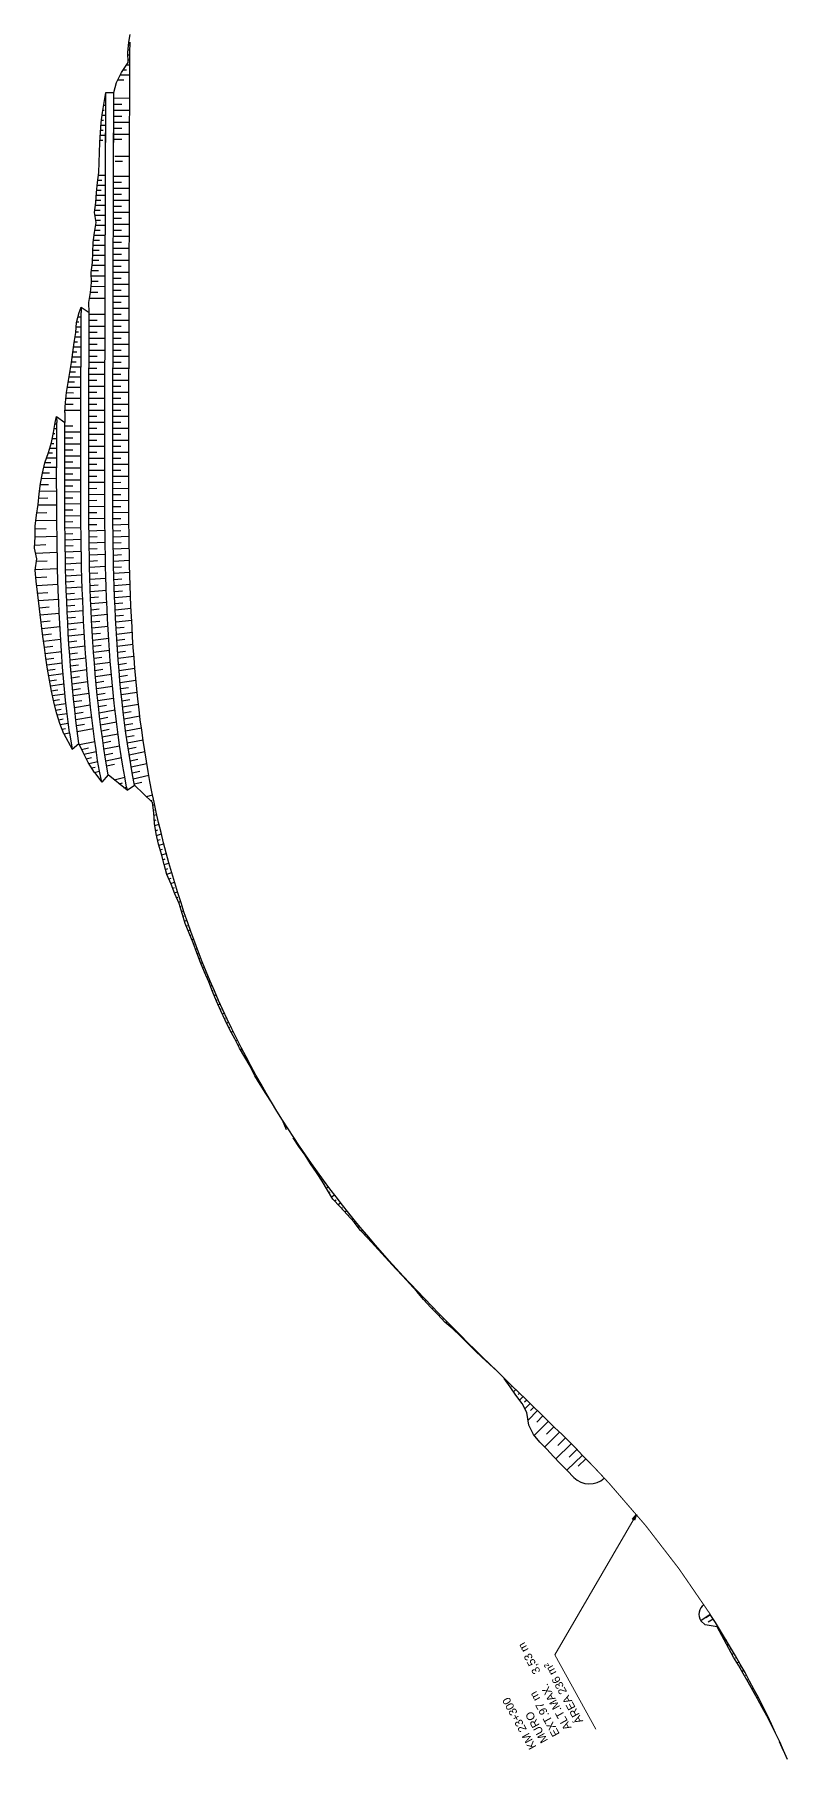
# Model space of a CAD drawing. Header units: metres. Extents: x 288738 to 324331, y 7399322 to 7465117.
# Drawn here: x 319892 to 320268, y 7410648 to 7411510 of the extents above; entities that cross this region are included whole.
import ezdxf

# ---------------------------------------------------------------- set-up
doc = ezdxf.new("R2010")
doc.units = ezdxf.units.M
doc.header["$LTSCALE"] = 10
for name, color, linetype in [('F-HZ-ATERRO-TALUDE', 110, 'Continuous'), ('F-HZ-CORTE-TALUDE', 10, 'Continuous'), ('F-HZ-MUROS', 210, 'Continuous'), ('F-HZ-PIANO-CORTE', 10, 'Continuous'), ('F-HZ-TALUDE', 2, 'Continuous')]:
    doc.layers.add(name, color=color, linetype=linetype)
doc.layers.add('U-HZ-TEXTO-MUROS', color=2, linetype='Continuous', lineweight=0)
doc.styles.add('ARIAL', font='arial.ttf')
doc.styles.add('DIM', font='arial.ttf', dxfattribs={"width": 0.8})
doc.dimstyles.new('U-1_2000', dxfattribs={"dimscale": 2, "dimtxt": 1.5, "dimasz": 0.75, "dimexe": 0.75, "dimexo": 0.75, "dimgap": 0.25, "dimtad": 1, "dimzin": 4, "dimtxsty": 'DIM', "dimblk": 'ARCHTICK', "dimcen": 0.7, "dimdle": 0.75, "dimclrd": 256, "dimclre": 256, "dimclrt": 256, "dimaunit": 1, "dimadec": 3, "dimazin": 2, "dimtfac": 1, "dimtofl": 0, "dimtmove": 0, "dimatfit": 3, "dimldrblk": 'CLOSEDBLANK', "dimfxl": 0, "dimtolj": 1, "dimtzin": 0, "dimlwd": -1, "dimlwe": -1, "dimarcsym": 0})

# ---------------------------------------------------------------- blocks, each defined once
blk = doc.blocks.new('_ArchTick')
at = {"color": 0, "linetype": 'ByBlock', "const_width": 0.15}
blk.add_lwpolyline([(-0.5, -0.5), (0.5, 0.5)], dxfattribs=at)

msp = doc.modelspace()

# ---------------------------------------------------------------- linework, layer by layer
at = {"layer": 'F-HZ-ATERRO-TALUDE', "linetype": 'Continuous', "lineweight": -3}
for p, q in [((320015.563, 7410967.379), (320015.483, 7410967.332)), ((320016.902, 7410965.267), (320016.697, 7410965.147)), ((320126.685, 7410838.054), (320126.584, 7410837.955)), ((320128.476, 7410836.31), (320127.993, 7410835.831)), ((320130.267, 7410834.566), (320129.876, 7410834.177)), ((320132.058, 7410832.822), (320130.916, 7410831.684)), ((320133.85, 7410831.078), (320133.108, 7410830.338)), ((320135.641, 7410829.335), (320133.885, 7410827.579)), ((320137.433, 7410827.591), (320136.389, 7410826.547)), ((320139.224, 7410825.847), (320136.567, 7410823.186)), ((320142.842, 7410822.324), (320138.087, 7410817.557)), ((320141.033, 7410824.086), (320139.338, 7410822.387)), ((320145.538, 7410819.691), (320142.406, 7410816.553)), ((320148.232, 7410817.056), (320141.129, 7410809.947)), ((320153.876, 7410811.494), (320146.389, 7410804.04)), ((320151.058, 7410814.279), (320147.343, 7410810.569)), ((320159.602, 7410805.784), (320151.924, 7410798.213)), ((320156.744, 7410808.644), (320152.96, 7410804.893)), ((320162.452, 7410802.908), (320158.571, 7410799.106)), ((320165.288, 7410800.02), (320157.549, 7410792.494)), ((320167.029, 7410798.225), (320163.16, 7410794.482)), ((320229.106, 7410720.491), (320224.358, 7410717.305)), ((320229.237, 7410720.286), (320226.963, 7410718.762)), ((320230.581, 7410718.178), (320228.113, 7410716.54)), ((320237.163, 7410707.552), (320236.938, 7410707.41)), ((320238.444, 7410705.405), (320237.683, 7410704.93)), ((320239.718, 7410703.254), (320239.228, 7410702.951)), ((320240.978, 7410701.095), (320239.954, 7410700.469)), ((320242.229, 7410698.93), (320241.714, 7410698.619)), ((320243.468, 7410696.759), (320242.486, 7410696.172)), ((320244.697, 7410694.581), (320244.23, 7410694.305)), ((320245.914, 7410692.398), (320245.028, 7410691.88)), ((320247.119, 7410690.208), (320246.694, 7410689.962)), ((320248.315, 7410688.012), (320247.49, 7410687.54)), ((320249.498, 7410685.809), (320249.107, 7410685.589)), ((320250.671, 7410683.602), (320249.949, 7410683.198)), ((320251.831, 7410681.387), (320251.494, 7410681.201)), ((320252.983, 7410679.169), (320252.355, 7410678.825)), ((320254.119, 7410676.942), (320253.84, 7410676.791)), ((320255.249, 7410674.712), (320254.773, 7410674.457)), ((320256.362, 7410672.473), (320256.158, 7410672.365)), ((320257.47, 7410670.232), (320257.13, 7410670.054)), ((320258.559, 7410667.982), (320258.416, 7410667.908)), ((320259.645, 7410665.73), (320259.412, 7410665.611)), ((320260.71, 7410663.468), (320260.636, 7410663.431))]:
    msp.add_line(p, q, dxfattribs=at)
at = {"layer": 'F-HZ-CORTE-TALUDE', "linetype": 'Continuous', "lineweight": -3}
for p, q in [((320265.675, 7410652.365), (320263.728, 7410656.786)), ((320264.189, 7410655.74), (320264.252, 7410655.771)), ((320265.196, 7410653.452), (320265.234, 7410653.47))]:
    msp.add_line(p, q, dxfattribs=at)
at = {"layer": 'F-HZ-MUROS', "const_width": 0.5, "flags": 128}
msp.add_lwpolyline([(320229.128, 7410720.506, 0.0417544), (320178.821, 7410785.728, 0.0023003), (320175.511, 7410789.315, 0.0024835), (320171.212, 7410793.878, 0.0016995), (320168.77, 7410796.43)], format="xyb", dxfattribs=at)
at = {"layer": 'F-HZ-PIANO-CORTE'}
for p, q in [((319938.284, 7411499.79), (319939.278, 7411499.787)), ((319938.385, 7411502.29), (319938.835, 7411502.288)), ((319938.643, 7411504.79), (319939.293, 7411504.786)), ((319935.82, 7411492.297), (319937.537, 7411492.292)), ((319937.481, 7411494.792), (319939.263, 7411494.787)), ((319938.326, 7411497.29), (319938.798, 7411497.288)), ((319933.196, 7411487.305), (319936.218, 7411487.296)), ((319934.397, 7411489.802), (319939.247, 7411489.787)), ((319926.173, 7411474.755), (319927.201, 7411474.752)), ((319931.203, 7411475.293), (319935.203, 7411475.281)), ((319931.212, 7411478.293), (319939.212, 7411478.269)), ((319924.796, 7411464.759), (319927.17, 7411464.752)), ((319925.007, 7411467.258), (319926.092, 7411467.255)), ((319925.332, 7411469.757), (319927.185, 7411469.752)), ((319925.717, 7411472.256), (319926.455, 7411472.254)), ((319931.175, 7411466.293), (319939.175, 7411466.269)), ((319931.184, 7411469.293), (319935.184, 7411469.281)), ((319931.193, 7411472.293), (319939.193, 7411472.269)), ((319924.3, 7411457.26), (319925.724, 7411457.256)), ((319924.512, 7411459.76), (319927.155, 7411459.752)), ((319924.68, 7411462.259), (319925.921, 7411462.256)), ((319931.149, 7411457.793), (319935.149, 7411457.781)), ((319931.156, 7411460.293), (319939.156, 7411460.269)), ((319931.166, 7411463.293), (319935.166, 7411463.281)), ((319931.766, 7411449.292), (319939.123, 7411449.27)), ((319923.502, 7411439.763), (319927.093, 7411439.752)), ((319931.092, 7411439.293), (319939.092, 7411439.269)), ((319931.805, 7411446.792), (319935.46, 7411446.781)), ((319922.603, 7411432.266), (319924.837, 7411432.259)), ((319922.9, 7411434.765), (319927.078, 7411434.752)), ((319923.2, 7411437.264), (319925.143, 7411437.258)), ((319931.064, 7411430.293), (319935.064, 7411430.281)), ((319931.073, 7411433.293), (319939.073, 7411433.269)), ((319931.083, 7411436.293), (319935.083, 7411436.281)), ((319921.736, 7411422.268), (319924.388, 7411422.26)), ((319922.07, 7411424.767), (319927.047, 7411424.752)), ((319922.301, 7411427.267), (319924.678, 7411427.259)), ((319922.41, 7411429.766), (319927.062, 7411429.752)), ((319931.046, 7411424.294), (319935.046, 7411424.281)), ((319931.055, 7411427.294), (319939.055, 7411427.269)), ((319921.813, 7411419.768), (319927.032, 7411419.752)), ((319922.181, 7411414.767), (319927.016, 7411414.752)), ((319922.231, 7411417.267), (319924.628, 7411417.259)), ((319931.018, 7411415.294), (319939.018, 7411415.269)), ((319931.027, 7411418.294), (319935.027, 7411418.281)), ((319931.036, 7411421.294), (319939.036, 7411421.269)), ((319920.837, 7411404.771), (319926.986, 7411404.752)), ((319921.052, 7411407.27), (319924.023, 7411407.261)), ((319921.371, 7411409.769), (319927.001, 7411409.752)), ((319921.743, 7411412.268), (319924.376, 7411412.26)), ((319930.99, 7411406.294), (319934.99, 7411406.281)), ((319931, 7411409.294), (319939, 7411409.269)), ((319931.009, 7411412.294), (319935.009, 7411412.281)), ((319920.627, 7411397.272), (319923.795, 7411397.262)), ((319920.641, 7411399.771), (319926.97, 7411399.752)), ((319920.708, 7411402.271), (319923.843, 7411402.262)), ((319930.963, 7411397.294), (319938.963, 7411397.269)), ((319930.972, 7411400.294), (319934.972, 7411400.281)), ((319930.981, 7411403.294), (319938.981, 7411403.269)), ((319919.904, 7411389.497), (319926.939, 7411389.476)), ((319920.004, 7411392.135), (319923.475, 7411392.125)), ((319920.41, 7411394.772), (319926.955, 7411394.752)), ((319930.935, 7411388.294), (319934.935, 7411388.281)), ((319930.944, 7411391.294), (319938.944, 7411391.269)), ((319930.953, 7411394.294), (319934.953, 7411394.281)), ((319919.571, 7411381.246), (319923.242, 7411381.235)), ((319919.835, 7411384.182), (319926.922, 7411384.16)), ((319919.989, 7411386.839), (319923.459, 7411386.829)), ((319930.907, 7411379.294), (319938.907, 7411379.269)), ((319930.917, 7411382.294), (319934.917, 7411382.281)), ((319930.926, 7411385.294), (319938.926, 7411385.269)), ((319918.88, 7411370.31), (319926.88, 7411370.286)), ((319919.072, 7411378.31), (319926.904, 7411378.286)), ((319930.88, 7411370.294), (319934.88, 7411370.281)), ((319930.889, 7411373.294), (319938.889, 7411373.269)), ((319930.898, 7411376.294), (319934.898, 7411376.281)), ((319912.172, 7411361.417), (319913.512, 7411361.413)), ((319912.36, 7411363.917), (319914.86, 7411363.909)), ((319912.6, 7411366.416), (319913.734, 7411366.412)), ((319913.311, 7411368.914), (319914.875, 7411368.909)), ((319918.852, 7411361.31), (319922.852, 7411361.298)), ((319918.861, 7411364.31), (319926.861, 7411364.286)), ((319918.87, 7411367.31), (319922.87, 7411367.298)), ((319930.852, 7411361.294), (319938.852, 7411361.269)), ((319930.861, 7411364.294), (319934.861, 7411364.282)), ((319930.87, 7411367.294), (319938.87, 7411367.269)), ((319911.057, 7411353.92), (319914.829, 7411353.909)), ((319911.399, 7411356.419), (319913.118, 7411356.414)), ((319911.796, 7411358.918), (319914.845, 7411358.909)), ((319918.833, 7411355.31), (319922.833, 7411355.298)), ((319918.843, 7411358.31), (319926.843, 7411358.286)), ((319930.834, 7411355.294), (319938.833, 7411355.269)), ((319930.843, 7411358.294), (319934.843, 7411358.282)), ((319910.086, 7411346.423), (319912.446, 7411346.416)), ((319910.402, 7411348.922), (319914.814, 7411348.909)), ((319910.72, 7411351.422), (319912.771, 7411351.415)), ((319918.806, 7411346.31), (319926.806, 7411346.286)), ((319918.815, 7411349.31), (319922.815, 7411349.298)), ((319918.824, 7411352.31), (319926.824, 7411352.286)), ((319930.806, 7411346.294), (319934.806, 7411346.282)), ((319930.815, 7411349.294), (319938.815, 7411349.269)), ((319930.824, 7411352.294), (319934.824, 7411352.282)), ((319908.434, 7411336.386), (319911.605, 7411336.376)), ((319908.873, 7411338.927), (319914.783, 7411338.909)), ((319909.302, 7411341.426), (319912.046, 7411341.417)), ((319909.698, 7411343.925), (319914.798, 7411343.909)), ((319918.778, 7411337.31), (319922.778, 7411337.298)), ((319918.787, 7411340.31), (319926.787, 7411340.286)), ((319918.797, 7411343.31), (319922.797, 7411343.298)), ((319930.778, 7411337.294), (319938.778, 7411337.269)), ((319930.787, 7411340.294), (319934.787, 7411340.282)), ((319930.797, 7411343.294), (319938.797, 7411343.269)), ((319907.257, 7411328.228), (319914.75, 7411328.205)), ((319907.507, 7411331.037), (319911.133, 7411331.026)), ((319907.988, 7411333.845), (319914.767, 7411333.824)), ((319918.75, 7411328.31), (319926.75, 7411328.286)), ((319918.76, 7411331.31), (319922.76, 7411331.298)), ((319918.769, 7411334.31), (319926.769, 7411334.286)), ((319930.75, 7411328.294), (319934.75, 7411328.282)), ((319930.76, 7411331.294), (319938.76, 7411331.269)), ((319930.769, 7411334.294), (319934.769, 7411334.282)), ((319906.778, 7411322.264), (319914.732, 7411322.239)), ((319907.005, 7411325.246), (319910.873, 7411325.234)), ((319918.723, 7411319.31), (319922.723, 7411319.298)), ((319918.732, 7411322.31), (319926.732, 7411322.286)), ((319918.741, 7411325.31), (319922.741, 7411325.298)), ((319930.723, 7411319.294), (319938.723, 7411319.269)), ((319930.732, 7411322.294), (319934.732, 7411322.282)), ((319930.741, 7411325.294), (319938.741, 7411325.269)), ((319900.906, 7411310.597), (319901.801, 7411310.594)), ((319901.369, 7411313.053), (319902.703, 7411313.049)), ((319901.825, 7411315.511), (319902.268, 7411315.51)), ((319906.699, 7411311.489), (319914.699, 7411311.465)), ((319906.708, 7411314.489), (319910.708, 7411314.477)), ((319918.695, 7411310.31), (319926.695, 7411310.286)), ((319918.704, 7411313.31), (319922.704, 7411313.298)), ((319918.714, 7411316.31), (319926.714, 7411316.286)), ((319930.695, 7411310.294), (319934.695, 7411310.282)), ((319930.704, 7411313.294), (319938.704, 7411313.269)), ((319930.714, 7411316.294), (319934.714, 7411316.282)), ((319898.532, 7411300.893), (319900.601, 7411300.89)), ((319899.228, 7411303.293), (319902.676, 7411303.286)), ((319899.906, 7411305.699), (319901.294, 7411305.696)), ((319900.426, 7411308.143), (319902.689, 7411308.137)), ((319906.674, 7411302.49), (319910.674, 7411302.482)), ((319906.681, 7411305.49), (319914.681, 7411305.469)), ((319906.69, 7411308.49), (319910.69, 7411308.478)), ((319918.671, 7411301.299), (319922.671, 7411301.292)), ((319918.679, 7411304.304), (319926.679, 7411304.286)), ((319918.686, 7411307.308), (319922.686, 7411307.297)), ((319930.671, 7411301.282), (319938.671, 7411301.269)), ((319930.679, 7411304.288), (319934.679, 7411304.279)), ((319930.686, 7411307.292), (319938.686, 7411307.269)), ((319896.223, 7411293.775), (319902.658, 7411293.783)), ((319896.776, 7411296.211), (319899.719, 7411296.211)), ((319897.654, 7411298.552), (319902.666, 7411298.548)), ((319906.658, 7411293.49), (319914.658, 7411293.501)), ((319906.662, 7411296.49), (319910.662, 7411296.49)), ((319906.668, 7411299.49), (319914.668, 7411299.481)), ((319918.656, 7411292.27), (319926.656, 7411292.286)), ((319918.66, 7411295.281), (319922.66, 7411295.284)), ((319918.666, 7411298.291), (319926.666, 7411298.286)), ((319930.66, 7411295.265), (319938.66, 7411295.27)), ((319930.666, 7411298.275), (319934.666, 7411298.272)), ((319894.53, 7411285.062), (319898.591, 7411285.088)), ((319895.098, 7411288.222), (319902.653, 7411288.254)), ((319895.629, 7411291.005), (319899.142, 7411291.014)), ((319906.653, 7411287.49), (319914.653, 7411287.528)), ((319906.654, 7411290.49), (319910.654, 7411290.502)), ((319906.654, 7411284.49), (319910.653, 7411284.517)), ((319918.652, 7411286.241), (319926.652, 7411286.286)), ((319918.654, 7411289.256), (319922.653, 7411289.271)), ((319930.652, 7411286.224), (319934.651, 7411286.247)), ((319930.653, 7411289.239), (319938.653, 7411289.27)), ((319930.656, 7411292.253), (319934.656, 7411292.261)), ((319893.313, 7411274.899), (319902.68, 7411275.037)), ((319893.686, 7411278.392), (319898.176, 7411278.444)), ((319894.096, 7411281.881), (319902.657, 7411281.956)), ((319906.658, 7411281.49), (319914.658, 7411281.562)), ((319906.667, 7411278.49), (319910.667, 7411278.536)), ((319906.678, 7411275.49), (319914.677, 7411275.604)), ((319918.655, 7411283.223), (319922.655, 7411283.255)), ((319918.66, 7411280.204), (319926.66, 7411280.286)), ((319918.671, 7411277.183), (319922.671, 7411277.234)), ((319930.655, 7411283.206), (319938.655, 7411283.27)), ((319930.66, 7411280.187), (319934.66, 7411280.228)), ((319930.671, 7411277.165), (319938.67, 7411277.27)), ((319892.251, 7411267.108), (319902.736, 7411267.345)), ((319892.711, 7411271.013), (319897.708, 7411271.105)), ((319906.696, 7411272.49), (319910.695, 7411272.558)), ((319906.716, 7411269.49), (319914.715, 7411269.652)), ((319906.743, 7411266.49), (319910.742, 7411266.585)), ((319918.685, 7411274.16), (319926.684, 7411274.286)), ((319918.704, 7411271.135), (319922.703, 7411271.211)), ((319918.728, 7411268.109), (319926.726, 7411268.286)), ((319930.685, 7411274.142), (319934.684, 7411274.206)), ((319930.703, 7411271.117), (319938.702, 7411271.27)), ((319930.727, 7411268.09), (319934.726, 7411268.18)), ((319891.9, 7411258.926), (319902.823, 7411259.28)), ((319891.957, 7411263.024), (319897.366, 7411263.172)), ((319906.773, 7411263.49), (319914.77, 7411263.708)), ((319906.809, 7411260.49), (319910.807, 7411260.614)), ((319918.755, 7411265.081), (319922.753, 7411265.184)), ((319918.789, 7411262.051), (319926.786, 7411262.286)), ((319918.826, 7411259.019), (319922.824, 7411259.153)), ((319930.754, 7411265.061), (319938.751, 7411265.27)), ((319930.788, 7411262.031), (319934.786, 7411262.15)), ((319930.826, 7411258.998), (319938.821, 7411259.27)), ((319891.675, 7411254.88), (319897.279, 7411255.091)), ((319892.157, 7411250.891), (319902.954, 7411251.36)), ((319906.85, 7411257.491), (319914.845, 7411257.77)), ((319906.895, 7411254.491), (319910.892, 7411254.647)), ((319906.951, 7411251.492), (319914.944, 7411251.839)), ((319918.871, 7411255.986), (319926.865, 7411256.287)), ((319918.922, 7411252.951), (319922.919, 7411253.119)), ((319918.979, 7411249.915), (319926.971, 7411250.288)), ((319930.869, 7411255.964), (319934.866, 7411256.117)), ((319930.921, 7411252.928), (319938.914, 7411253.271)), ((319930.977, 7411249.891), (319934.973, 7411250.081)), ((319891.922, 7411242.617), (319903.135, 7411243.243)), ((319892.623, 7411246.77), (319897.831, 7411247.028)), ((319907.01, 7411248.492), (319911.005, 7411248.684)), ((319907.081, 7411245.493), (319915.069, 7411245.914)), ((319907.154, 7411242.494), (319911.148, 7411242.723)), ((319919.046, 7411246.878), (319923.041, 7411247.083)), ((319919.117, 7411243.84), (319927.104, 7411244.29)), ((319919.2, 7411240.804), (319923.193, 7411241.047)), ((319931.045, 7411246.853), (319939.034, 7411247.272)), ((319931.116, 7411243.815), (319935.11, 7411244.044)), ((319931.198, 7411240.778), (319939.183, 7411241.274)), ((319892.249, 7411238.629), (319897.747, 7411238.968)), ((319892.693, 7411234.641), (319903.367, 7411235.366)), ((319907.239, 7411239.495), (319915.224, 7411239.989)), ((319907.33, 7411236.497), (319911.321, 7411236.762)), ((319907.429, 7411233.498), (319915.408, 7411234.066)), ((319919.288, 7411237.767), (319927.27, 7411238.292)), ((319919.386, 7411234.73), (319923.376, 7411235.012)), ((319919.491, 7411231.694), (319927.469, 7411232.295)), ((319931.288, 7411237.74), (319935.279, 7411238.008)), ((319931.384, 7411234.703), (319939.363, 7411235.277)), ((319931.491, 7411231.666), (319935.479, 7411231.973)), ((319893.139, 7411230.872), (319898.316, 7411231.253)), ((319893.546, 7411227.098), (319903.636, 7411227.899)), ((319893.96, 7411223.529), (319898.871, 7411223.945)), ((319907.537, 7411230.5), (319911.525, 7411230.802)), ((319907.65, 7411227.502), (319915.624, 7411228.143)), ((319907.776, 7411224.505), (319911.762, 7411224.844)), ((319919.604, 7411228.659), (319923.591, 7411228.978)), ((319919.729, 7411225.623), (319927.7, 7411226.3)), ((319931.603, 7411228.63), (319939.576, 7411229.281)), ((319931.729, 7411225.594), (319935.714, 7411225.938)), ((319894.394, 7411219.962), (319903.938, 7411220.822)), ((319894.816, 7411216.588), (319899.46, 7411217.031)), ((319907.906, 7411221.508), (319915.874, 7411222.222)), ((319908.053, 7411218.511), (319912.035, 7411218.887)), ((319908.204, 7411215.515), (319916.165, 7411216.303)), ((319919.857, 7411222.588), (319923.841, 7411222.945)), ((319920.004, 7411219.554), (319927.969, 7411220.306)), ((319920.155, 7411216.52), (319924.136, 7411216.915)), ((319931.861, 7411222.558), (319939.828, 7411223.286)), ((319932.006, 7411219.523), (319935.988, 7411219.906)), ((319932.162, 7411216.488), (319940.121, 7411217.293)), ((319895.258, 7411213.217), (319904.279, 7411214.123)), ((319895.699, 7411210.026), (319900.077, 7411210.488)), ((319896.112, 7411206.832), (319904.649, 7411207.773)), ((319908.37, 7411212.52), (319912.349, 7411212.932)), ((319908.544, 7411209.525), (319916.497, 7411210.386)), ((319908.729, 7411206.531), (319912.704, 7411206.979)), ((319920.321, 7411213.486), (319928.278, 7411214.314)), ((319920.496, 7411210.453), (319924.472, 7411210.886)), ((319920.681, 7411207.421), (319928.63, 7411208.324)), ((319932.325, 7411213.454), (319936.303, 7411213.876)), ((319932.505, 7411210.421), (319940.457, 7411211.303)), ((319932.691, 7411207.388), (319936.665, 7411207.848)), ((319896.496, 7411203.792), (319900.667, 7411204.271)), ((319896.931, 7411200.758), (319905.046, 7411201.729)), ((319897.348, 7411197.89), (319901.297, 7411198.38)), ((319908.926, 7411203.537), (319916.871, 7411204.471)), ((319909.131, 7411200.544), (319913.102, 7411201.029)), ((319909.352, 7411197.552), (319917.289, 7411198.559)), ((319920.881, 7411204.39), (319924.853, 7411204.86)), ((319921.086, 7411201.359), (319929.026, 7411202.337)), ((319921.311, 7411198.33), (319925.279, 7411198.838)), ((319932.894, 7411204.356), (319940.836, 7411205.315)), ((319933.106, 7411201.325), (319937.075, 7411201.824)), ((319933.329, 7411198.295), (319941.262, 7411199.33)), ((319897.796, 7411195.026), (319905.463, 7411196.011)), ((319898.224, 7411192.327), (319901.947, 7411192.821)), ((319898.675, 7411189.632), (319905.895, 7411190.62)), ((319909.578, 7411194.561), (319913.544, 7411195.083)), ((319909.824, 7411191.571), (319917.751, 7411192.651)), ((319910.074, 7411188.582), (319914.035, 7411189.139)), ((319921.542, 7411195.301), (319929.472, 7411196.354)), ((319921.789, 7411192.273), (319925.752, 7411192.818)), ((319922.047, 7411189.246), (319929.967, 7411190.375)), ((319933.567, 7411195.266), (319937.531, 7411195.802)), ((319933.812, 7411192.237), (319941.734, 7411193.349)), ((319934.08, 7411189.21), (319938.039, 7411189.785)), ((319899.102, 7411187.093), (319902.605, 7411187.586)), ((319899.543, 7411184.556), (319906.339, 7411185.539)), ((319899.972, 7411182.093), (319903.268, 7411182.583)), ((319900.498, 7411179.649), (319906.806, 7411180.61)), ((319910.345, 7411185.594), (319918.261, 7411186.746)), ((319910.623, 7411182.607), (319914.578, 7411183.201)), ((319910.918, 7411179.621), (319918.824, 7411180.846)), ((319922.319, 7411186.221), (319926.276, 7411186.804)), ((319922.606, 7411183.197), (319930.515, 7411184.4)), ((319922.903, 7411180.173), (319926.854, 7411180.794)), ((319934.355, 7411186.184), (319942.266, 7411187.372)), ((319934.648, 7411183.16), (319938.601, 7411183.773)), ((319934.954, 7411180.137), (319942.854, 7411181.401)), ((319901.034, 7411177.207), (319904.042, 7411177.677)), ((319901.648, 7411174.784), (319907.309, 7411175.691)), ((319902.298, 7411172.37), (319904.936, 7411172.803)), ((319911.225, 7411176.637), (319915.175, 7411177.268)), ((319911.545, 7411173.654), (319919.439, 7411174.951)), ((319923.221, 7411177.152), (319931.118, 7411178.43)), ((319923.545, 7411174.132), (319927.491, 7411174.79)), ((319923.892, 7411171.114), (319931.777, 7411172.467)), ((319935.272, 7411177.115), (319939.219, 7411177.766)), ((319935.611, 7411174.096), (319943.498, 7411175.436)), ((319935.957, 7411171.077), (319939.897, 7411171.766)), ((319902.985, 7411169.967), (319907.847, 7411170.783)), ((319903.714, 7411167.576), (319905.923, 7411167.955)), ((319904.474, 7411165.195), (319908.421, 7411165.887)), ((319905.331, 7411162.846), (319907.028, 7411163.15)), ((319911.881, 7411170.673), (319915.825, 7411171.34)), ((319912.227, 7411167.693), (319920.109, 7411169.062)), ((319912.594, 7411164.716), (319916.532, 7411165.418)), ((319912.965, 7411161.739), (319920.834, 7411163.18)), ((319924.249, 7411168.098), (319928.189, 7411168.792)), ((319924.623, 7411165.083), (319932.494, 7411166.51)), ((319936.327, 7411168.061), (319944.201, 7411169.478)), ((319936.706, 7411165.047), (319940.64, 7411165.774)), ((319937.103, 7411162.034), (319944.963, 7411163.526)), ((319906.188, 7411160.497), (319909.031, 7411161.018)), ((319913.982, 7411155.133), (319921.718, 7411156.631)), ((319925.012, 7411162.07), (319928.944, 7411162.802)), ((319925.412, 7411159.059), (319933.27, 7411160.56)), ((319925.836, 7411156.051), (319929.761, 7411156.82)), ((319926.267, 7411153.044), (319934.111, 7411154.619)), ((319937.518, 7411159.024), (319941.444, 7411159.789)), ((319937.944, 7411156.016), (319945.789, 7411157.583)), ((319915.075, 7411152.773), (319918.573, 7411153.465)), ((319916.202, 7411150.426), (319922.433, 7411151.683)), ((319917.407, 7411148.099), (319920.109, 7411148.655)), ((319918.648, 7411145.787), (319923.194, 7411146.741)), ((319926.726, 7411150.041), (319930.644, 7411150.847)), ((319927.193, 7411147.04), (319935.022, 7411148.689)), ((319938.396, 7411153.012), (319942.314, 7411153.814)), ((319938.856, 7411150.008), (319946.685, 7411151.651)), ((319939.341, 7411147.009), (319943.252, 7411147.849)), ((319939.84, 7411144.012), (319947.653, 7411145.729)), ((319920.093, 7411143.524), (319921.845, 7411143.899)), ((319921.533, 7411141.269), (319923.999, 7411141.806)), ((319927.6, 7411144.542), (319931.511, 7411145.381)), ((319931.352, 7411137.617), (319936.684, 7411138.828)), ((319940.357, 7411141.018), (319944.259, 7411141.895)), ((319940.895, 7411138.027), (319948.691, 7411139.82)), ((319933.821, 7411135.603), (319935.479, 7411135.986)), ((319936.274, 7411133.601), (319937.589, 7411133.911)), ((319941.352, 7411135.537), (319945.247, 7411136.449)), ((319947.677, 7411129.284), (319950.579, 7411130)), ((319949.653, 7411127.193), (319950.367, 7411127.372)), ((319950.699, 7411124.876), (319951.599, 7411125.105)), ((319950.98, 7411122.364), (319951.554, 7411122.513)), ((319951.224, 7411119.84), (319952.667, 7411120.221)), ((319951.424, 7411117.301), (319952.323, 7411117.542)), ((319951.705, 7411114.781), (319953.786, 7411115.348)), ((319952.118, 7411112.294), (319953.243, 7411112.605)), ((319952.566, 7411109.815), (319954.955, 7411110.486)), ((319953.098, 7411107.358), (319954.329, 7411107.709)), ((319953.659, 7411104.909), (319956.173, 7411105.637)), ((319954.339, 7411102.493), (319955.572, 7411102.856)), ((319955.015, 7411100.077), (319957.44, 7411100.8)), ((319955.67, 7411097.653), (319956.884, 7411098.021)), ((319956.325, 7411095.23), (319958.756, 7411095.977)), ((319957.007, 7411092.814), (319958.224, 7411093.193)), ((319957.689, 7411090.398), (319960.124, 7411091.167)), ((319958.715, 7411088.092), (319959.773, 7411088.431)), ((319959.761, 7411085.794), (319961.541, 7411086.372)), ((319960.667, 7411083.453), (319961.469, 7411083.717)), ((319961.549, 7411081.106), (319963.006, 7411081.592)), ((319962.494, 7411078.78), (319963.127, 7411078.994)), ((319963.457, 7411076.462), (319964.521, 7411076.827)), ((319964.26, 7411074.091), (319964.779, 7411074.271)), ((319964.989, 7411071.693), (319966.084, 7411072.077)), ((319965.743, 7411069.303), (319966.314, 7411069.506)), ((319966.514, 7411066.919), (319967.695, 7411067.344)), ((319967.366, 7411064.563), (319967.942, 7411064.773)), ((319968.296, 7411062.237), (319969.355, 7411062.628)), ((319969.248, 7411059.919), (319969.725, 7411060.097)), ((319970.23, 7411057.613), (319971.062, 7411057.928)), ((319971.168, 7411055.292), (319971.55, 7411055.438)), ((319972.019, 7411052.937), (319972.818, 7411053.247)), ((319972.878, 7411050.585), (319973.294, 7411050.748)), ((319973.76, 7411048.242), (319974.621, 7411048.583)), ((319974.652, 7411045.902), (319975.094, 7411046.079)), ((319975.601, 7411043.585), (319976.471, 7411043.938)), ((319976.555, 7411041.27), (319976.982, 7411041.445)), ((319977.592, 7411038.99), (319978.369, 7411039.313)), ((319978.629, 7411036.71), (319978.979, 7411036.857)), ((319979.533, 7411034.375), (319980.314, 7411034.706)), ((319980.433, 7411032.037), (319980.866, 7411032.223)), ((319981.39, 7411029.723), (319982.306, 7411030.12)), ((319982.355, 7411027.412), (319982.835, 7411027.622)), ((319983.344, 7411025.111), (319984.344, 7411025.555)), ((319984.34, 7411022.813), (319984.859, 7411023.046)), ((319985.387, 7411020.538), (319986.429, 7411021.01)), ((319986.457, 7411018.273), (319986.972, 7411018.509)), ((319987.533, 7411016.012), (319988.56, 7411016.487)), ((319988.613, 7411013.752), (319989.128, 7411013.993)), ((319989.743, 7411011.516), (319990.737, 7411011.986)), ((319990.918, 7411009.302), (319991.381, 7411009.523)), ((319992.085, 7411007.085), (319992.96, 7411007.508)), ((319993.242, 7411004.864), (319993.666, 7411005.071)), ((319994.434, 7411002.66), (319995.229, 7411003.052)), ((319995.69, 7411000.49), (319996.036, 7411000.662)), ((319996.956, 7410998.325), (319997.543, 7410998.619)), ((319998.248, 7410996.175), (319998.484, 7410996.294)), ((319999.506, 7410994.008), (319999.902, 7410994.211)), ((320000.608, 7410991.763), (320000.855, 7410991.89)), ((320001.728, 7410989.525), (320002.305, 7410989.827)), ((320003.031, 7410987.384), (320003.28, 7410987.515)), ((320004.333, 7410985.243), (320004.754, 7410985.467)), ((320005.386, 7410983.64), (320005.707, 7410983.812)), ((320006.764, 7410981.542), (320006.859, 7410981.594)), ((320008.085, 7410979.415), (320008.217, 7410979.488)), ((320009.379, 7410977.275), (320009.433, 7410977.305)), ((320021.126, 7410958.083), (320021.424, 7410958.263)), ((320022.514, 7410956.002), (320022.661, 7410956.091)), ((320023.914, 7410953.929), (320024.194, 7410954.1)), ((320025.374, 7410951.893), (320025.487, 7410951.963)), ((320026.822, 7410949.851), (320027.007, 7410949.966)), ((320028.16, 7410947.741), (320028.297, 7410947.827)), ((320029.497, 7410945.63), (320029.862, 7410945.861)), ((320030.602, 7410944.003), (320030.802, 7410944.131)), ((320032.006, 7410941.935), (320032.451, 7410942.221)), ((320033.36, 7410939.834), (320033.638, 7410940.014)), ((320034.693, 7410937.719), (320035.386, 7410938.173)), ((320036.003, 7410935.589), (320036.436, 7410935.875)), ((320037.299, 7410933.447), (320038.362, 7410934.155)), ((320038.612, 7410931.315), (320039.239, 7410931.737)), ((320039.938, 7410929.191), (320041.379, 7410930.168)), ((320041.463, 7410927.202), (320042.182, 7410927.694)), ((320043.218, 7410925.372), (320044.436, 7410926.212)), ((320044.928, 7410923.514), (320045.453, 7410923.879)), ((320046.567, 7410921.609), (320047.534, 7410922.287)), ((320048.231, 7410919.723), (320048.663, 7410920.029)), ((320049.954, 7410917.882), (320050.67, 7410918.393)), ((320051.633, 7410916.012), (320051.942, 7410916.233)), ((320053.166, 7410914.037), (320053.845, 7410914.53)), ((320054.723, 7410912.08), (320055.082, 7410912.344)), ((320056.42, 7410910.228), (320057.055, 7410910.697)), ((320058.118, 7410908.378), (320058.394, 7410908.583)), ((320059.844, 7410906.551), (320060.299, 7410906.892)), ((320061.57, 7410904.725), (320061.75, 7410904.861)), ((320063.217, 7410902.842), (320063.576, 7410903.115)), ((320064.865, 7410900.959), (320065.043, 7410901.097)), ((320066.605, 7410899.15), (320066.882, 7410899.365)), ((320068.352, 7410897.347), (320068.448, 7410897.422)), ((320070.049, 7410895.507), (320070.218, 7410895.641)), ((320071.737, 7410893.66), (320071.816, 7410893.723)), ((320073.437, 7410891.825), (320073.582, 7410891.942)), ((320075.142, 7410889.994), (320075.207, 7410890.046)), ((320076.836, 7410888.155), (320076.971, 7410888.265)), ((320078.526, 7410886.313), (320078.6, 7410886.374)), ((320080.201, 7410884.459), (320080.383, 7410884.611)), ((320081.867, 7410882.598), (320081.983, 7410882.695)), ((320083.506, 7410880.715), (320083.818, 7410880.977)), ((320085.126, 7410878.813), (320085.335, 7410878.991)), ((320086.779, 7410876.939), (320087.275, 7410877.364)), ((320088.464, 7410875.093), (320088.737, 7410875.329)), ((320090.175, 7410873.269), (320090.75, 7410873.77)), ((320091.92, 7410871.474), (320092.207, 7410871.727)), ((320093.654, 7410869.671), (320094.242, 7410870.191)), ((320095.37, 7410867.851), (320095.683, 7410868.13)), ((320097.145, 7410866.084), (320097.75, 7410866.629)), ((320099.046, 7410864.432), (320099.278, 7410864.643)), ((320100.92, 7410862.757), (320101.273, 7410863.08)), ((320102.717, 7410861.015), (320102.879, 7410861.163)), ((320104.508, 7410859.266), (320104.809, 7410859.546)), ((320106.273, 7410857.494), (320106.428, 7410857.639)), ((320108.042, 7410855.726), (320108.357, 7410856.022)), ((320109.835, 7410853.98), (320109.985, 7410854.122)), ((320111.63, 7410852.237), (320111.913, 7410852.507)), ((320113.446, 7410850.515), (320113.57, 7410850.634)), ((320115.264, 7410848.795), (320115.478, 7410849.001)), ((320117.118, 7410847.111), (320117.191, 7410847.181)), ((320118.97, 7410845.425), (320119.05, 7410845.503)), ((320120.783, 7410843.702), (320120.811, 7410843.729))]:
    msp.add_line(p, q, dxfattribs=at)
at = {"layer": 'F-HZ-TALUDE', "linetype": 'Continuous', "lineweight": -3}
for p, q in [((319927.144, 7411456.118), (319927.22, 7411481.118)), ((319931.144, 7411456.106), (319931.22, 7411481.106)), ((320017.5, 7410962.721), (320015.398, 7410967.528))]:
    msp.add_line(p, q, dxfattribs=at)
at = {"layer": 'F-HZ-TALUDE'}
for p, q in [((319914.976, 7411373.816), (319918.882, 7411371.143)), ((319918.882, 7411371.143), (319918.697, 7411376.144)), ((319902.627, 7411319.181), (319906.713, 7411316.181)), ((319906.695, 7411321.181), (319906.713, 7411316.181)), ((319906.188, 7411160.497), (319910.361, 7411152.925)), ((319909.031, 7411161.018), (319910.361, 7411152.925)), ((319910.361, 7411152.925), (319913.719, 7411155.702)), ((319921.533, 7411141.269), (319925.16, 7411136.332)), ((319937.589, 7411133.911), (319937.844, 7411132.352)), ((319937.844, 7411132.352), (319941.483, 7411134.827))]:
    msp.add_line(p, q, dxfattribs=at)
for points in [[(319938.781, 7411506.119), (319939.312, 7411510.026)], [(319926.422, 7411476.121), (319927.22, 7411481.118), (319931.22, 7411481.106), (319932.617, 7411486.102)], [(319927.097, 7411441.118), (319927.22, 7411481.118)], [(319931.097, 7411441.106), (319931.22, 7411481.106)], [(319923.668, 7411441.129), (319924.204, 7411456.127)], [(319913.951, 7411371.159), (319914.976, 7411373.816), (319914.882, 7411371.156)], [(319901.952, 7411316.195), (319902.627, 7411319.181), (319902.713, 7411316.193)], [(319928.328, 7411140.072), (319925.16, 7411136.332), (319923.999, 7411141.806)]]:
    msp.add_lwpolyline(points, dxfattribs=at)
at = {"layer": 'F-HZ-TALUDE', "linetype": 'Continuous', "lineweight": -3}
for points in [[(319932.617, 7411486.102), (319935.02, 7411491.096), (319938.346, 7411496.091), (319938.262, 7411501.104), (319938.781, 7411506.119)], [(320004.754, 7410985.467), (320002.199, 7410990.017), (319999.692, 7410994.594), (319997.234, 7410999.198), (319994.825, 7411003.828), (319992.465, 7411008.485), (319990.155, 7411013.167), (319987.894, 7411017.874), (319985.684, 7411022.604), (319983.524, 7411027.359), (319981.416, 7411032.136), (319979.358, 7411036.936), (319977.351, 7411041.758), (319975.396, 7411046.6), (319973.493, 7411051.464), (319971.642, 7411056.347), (319969.844, 7411061.249), (319968.098, 7411066.17), (319966.404, 7411071.109), (319964.764, 7411076.065), (319963.177, 7411081.038), (319961.643, 7411086.027), (319960.162, 7411091.032), (319958.735, 7411096.051), (319957.362, 7411101.085), (319956.043, 7411106.132), (319954.778, 7411111.191), (319953.568, 7411116.263), (319952.411, 7411121.347), (319951.31, 7411126.441), (319950.262, 7411131.546), (319949.27, 7411136.66), (319948.332, 7411141.783), (319947.449, 7411146.914), (319946.62, 7411152.053), (319945.843, 7411157.198), (319945.117, 7411162.349), (319944.442, 7411167.504), (319943.812, 7411172.663), (319943.227, 7411177.825), (319942.688, 7411182.989), (319942.191, 7411188.156), (319941.736, 7411193.323), (319941.323, 7411198.492), (319940.946, 7411203.661), (319940.604, 7411208.829), (319940.296, 7411213.997), (319940.022, 7411219.164), (319939.779, 7411224.33), (319939.568, 7411229.495), (319939.382, 7411234.658), (319939.221, 7411239.819), (319939.085, 7411244.98), (319938.97, 7411250.138), (319938.877, 7411255.29), (319938.805, 7411260.428), (319938.748, 7411265.552), (319938.705, 7411270.663), (319938.675, 7411275.761), (319938.658, 7411280.845), (319938.651, 7411285.917), (319938.654, 7411290.975), (319938.661, 7411296.021), (319938.671, 7411301.054), (319938.683, 7411306.074), (319938.698, 7411311.082), (319939.282, 7411501.1), (319939.297, 7411506.116)], [(319924.204, 7411456.127), (319924.628, 7411461.126), (319924.859, 7411466.125), (319925.51, 7411471.123), (319926.422, 7411476.121)], [(319918.697, 7411376.144), (319919.562, 7411381.141), (319920.011, 7411386.14), (319919.851, 7411391.14), (319920.62, 7411396.138), (319920.649, 7411401.138), (319920.908, 7411406.137), (319921.545, 7411411.135), (319922.42, 7411416.133), (319921.585, 7411421.135), (319922.252, 7411426.133), (319922.469, 7411431.133), (319923.062, 7411436.131), (319923.668, 7411441.129)], [(319937.589, 7411133.911), (319936.629, 7411139.131), (319935.724, 7411144.36), (319934.874, 7411149.597), (319934.077, 7411154.84), (319933.332, 7411160.088), (319932.638, 7411165.342), (319931.991, 7411170.599), (319931.389, 7411175.86), (319930.834, 7411181.123), (319930.322, 7411186.388), (319929.853, 7411191.655), (319929.426, 7411196.923), (319929.036, 7411202.19), (319928.682, 7411207.458), (319928.364, 7411212.725), (319928.079, 7411217.992), (319927.827, 7411223.257), (319927.607, 7411228.522), (319927.414, 7411233.785), (319927.246, 7411239.046), (319927.103, 7411244.306), (319926.984, 7411249.565), (319926.887, 7411254.813), (319926.811, 7411260.039), (319926.752, 7411265.244), (319926.708, 7411270.426), (319926.676, 7411275.587), (319926.658, 7411280.727), (319926.651, 7411285.845), (319926.654, 7411290.942), (319926.661, 7411296.018), (319926.671, 7411301.073), (319926.683, 7411306.106), (319926.698, 7411311.119), (319926.713, 7411316.119), (319927.097, 7411441.118)], [(319941.483, 7411134.827), (319940.53, 7411140.015), (319939.632, 7411145.212), (319938.79, 7411150.415), (319937.999, 7411155.626), (319937.26, 7411160.842), (319936.573, 7411166.063), (319935.931, 7411171.287), (319935.335, 7411176.515), (319934.785, 7411181.745), (319934.278, 7411186.977), (319933.814, 7411192.211), (319933.392, 7411197.446), (319933.006, 7411202.681), (319932.656, 7411207.915), (319932.341, 7411213.149), (319932.06, 7411218.382), (319931.811, 7411223.615), (319931.594, 7411228.846), (319931.404, 7411234.076), (319931.238, 7411239.304), (319931.097, 7411244.531), (319930.98, 7411249.756), (319930.883, 7411254.972), (319930.809, 7411260.169), (319930.751, 7411265.347), (319930.707, 7411270.505), (319930.676, 7411275.645), (319930.658, 7411280.766), (319930.651, 7411285.869), (319930.654, 7411290.953), (319930.661, 7411296.019), (319930.671, 7411301.067), (319930.683, 7411306.096), (319930.698, 7411311.107), (319931.097, 7411441.106)], [(319906.695, 7411321.181), (319907.076, 7411326.179), (319907.519, 7411331.178), (319908.397, 7411336.175), (319909.262, 7411341.173), (319910.054, 7411346.17), (319910.686, 7411351.168), (319911.359, 7411356.166), (319912.153, 7411361.164), (319912.528, 7411366.163), (319913.951, 7411371.159)], [(319923.999, 7411141.806), (319923.128, 7411147.14), (319922.311, 7411152.481), (319921.547, 7411157.828), (319920.834, 7411163.18), (319920.169, 7411168.536), (319919.551, 7411173.895), (319918.98, 7411179.257), (319918.453, 7411184.621), (319917.969, 7411189.987), (319917.529, 7411195.353), (319917.126, 7411200.72), (319916.761, 7411206.087), (319916.431, 7411211.454), (319916.137, 7411216.82), (319915.875, 7411222.185), (319915.647, 7411227.549), (319915.446, 7411232.912), (319915.271, 7411238.273), (319915.122, 7411243.633), (319914.998, 7411248.991), (319914.896, 7411254.336), (319914.817, 7411259.651), (319914.756, 7411264.935), (319914.71, 7411270.189), (319914.678, 7411275.414), (319914.659, 7411280.608), (319914.652, 7411285.773), (319914.654, 7411290.909), (319914.661, 7411296.015), (319914.671, 7411301.091), (319914.683, 7411306.138), (319914.698, 7411311.156), (319914.713, 7411316.156), (319914.882, 7411371.156)], [(319937.844, 7411132.352), (319928.328, 7411140.072), (319927.044, 7411147.959), (319926.233, 7411153.267), (319925.475, 7411158.582), (319924.769, 7411163.901), (319924.11, 7411169.224), (319923.497, 7411174.55), (319922.931, 7411179.879), (319922.409, 7411185.21), (319921.931, 7411190.543), (319921.495, 7411195.876), (319921.096, 7411201.21), (319920.734, 7411206.544), (319920.409, 7411211.878), (319920.118, 7411217.211), (319919.859, 7411222.542), (319919.633, 7411227.873), (319919.435, 7411233.203), (319919.263, 7411238.531), (319919.116, 7411243.857), (319918.993, 7411249.182), (319918.893, 7411254.495), (319918.815, 7411259.78), (319918.755, 7411265.038), (319918.709, 7411270.268), (319918.677, 7411275.471), (319918.659, 7411280.648), (319918.652, 7411285.797), (319918.654, 7411290.92), (319918.661, 7411296.016), (319918.671, 7411301.085), (319918.683, 7411306.128), (319918.698, 7411311.144), (319918.713, 7411316.144), (319918.882, 7411371.143)], [(319906.188, 7411160.497), (319904.268, 7411165.76), (319902.643, 7411171.089), (319901.198, 7411176.458), (319900.01, 7411181.875), (319899.06, 7411187.332), (319898.145, 7411192.797), (319897.288, 7411198.272), (319896.5, 7411203.758), (319895.805, 7411209.256), (319895.046, 7411214.75), (319894.357, 7411220.254), (319893.69, 7411225.763), (319893.095, 7411231.281), (319892.435, 7411236.798), (319891.873, 7411242.326), (319892.819, 7411247.93), (319891.593, 7411253.409), (319891.9, 7411258.908), (319891.975, 7411264.348), (319892.516, 7411269.751), (319893.344, 7411275.105), (319893.895, 7411280.403), (319894.61, 7411285.654), (319895.598, 7411290.856), (319896.701, 7411296.01), (319898.616, 7411301.116), (319900.04, 7411306.177), (319901.024, 7411311.198), (319901.952, 7411316.195)], [(319909.031, 7411161.018), (319908.348, 7411166.472), (319907.713, 7411171.93), (319907.126, 7411177.391), (319906.584, 7411182.854), (319906.086, 7411188.318), (319905.632, 7411193.784), (319905.217, 7411199.25), (319904.839, 7411204.716), (319904.499, 7411210.183), (319904.194, 7411215.648), (319903.923, 7411221.113), (319903.686, 7411226.576), (319903.478, 7411232.039), (319903.296, 7411237.5), (319903.141, 7411242.959), (319903.012, 7411248.418), (319902.906, 7411253.859), (319902.823, 7411259.262), (319902.76, 7411264.626), (319902.712, 7411269.952), (319902.679, 7411275.24), (319902.659, 7411280.49), (319902.652, 7411285.702), (319902.655, 7411290.875), (319902.661, 7411296.011), (319902.671, 7411301.11), (319902.683, 7411306.17), (319902.698, 7411311.193), (319902.713, 7411316.193)], [(319913.719, 7411155.702), (319912.289, 7411167.16), (319911.659, 7411172.585), (319911.077, 7411178.013), (319910.54, 7411183.443), (319910.047, 7411188.874), (319909.598, 7411194.307), (319909.187, 7411199.74), (319908.813, 7411205.173), (319908.477, 7411210.606), (319908.175, 7411216.039), (319907.907, 7411221.47), (319907.673, 7411226.901), (319907.467, 7411232.33), (319907.288, 7411237.757), (319907.135, 7411243.184), (319907.007, 7411248.609), (319906.902, 7411254.018), (319906.821, 7411259.391), (319906.759, 7411264.729), (319906.711, 7411270.031), (319906.679, 7411275.298), (319906.659, 7411280.529), (319906.652, 7411285.725), (319906.654, 7411290.887), (319906.661, 7411296.013), (319906.671, 7411301.103), (319906.683, 7411306.159), (319906.698, 7411311.18), (319906.713, 7411316.181)], [(319921.533, 7411141.269), (319918.414, 7411146.154), (319915.812, 7411151.179), (319913.719, 7411155.702)], [(320009.909, 7410976.399), (320007.208, 7410980.865), (320004.333, 7410985.243), (320001.615, 7410989.712), (319999.314, 7410994.4), (319996.617, 7410998.889), (319993.994, 7411003.42), (319991.578, 7411008.059), (319989.124, 7411012.682), (319986.868, 7411017.402), (319984.635, 7411022.132), (319982.555, 7411026.932), (319980.54, 7411031.76), (319978.66, 7411036.643), (319976.493, 7411041.406), (319974.511, 7411046.246), (319972.669, 7411051.141), (319970.891, 7411056.06), (319968.841, 7411060.876), (319966.897, 7411065.735), (319965.286, 7411070.714), (319963.764, 7411075.722), (319961.753, 7411080.562), (319959.912, 7411085.464), (319957.727, 7411090.262), (319956.304, 7411095.305), (319954.938, 7411100.363), (319953.521, 7411105.403), (319952.412, 7411110.529), (319951.549, 7411115.717), (319951.132, 7411121.012), (319950.545, 7411126.248), (319941.483, 7411134.827)], [(320118.998, 7410845.553), (320115.365, 7410849.112), (320111.73, 7410852.687), (320108.095, 7410856.281), (320104.459, 7410859.893), (320100.826, 7410863.528), (320097.198, 7410867.186), (320093.583, 7410870.862), (320089.982, 7410874.558), (320086.398, 7410878.273), (320082.832, 7410882.011), (320079.288, 7410885.774), (320075.766, 7410889.562), (320072.267, 7410893.376), (320068.793, 7410897.217), (320065.349, 7410901.089), (320061.934, 7410904.991), (320058.552, 7410908.925), (320055.203, 7410912.89), (320051.891, 7410916.889), (320048.617, 7410920.923), (320045.384, 7410924.992), (320042.194, 7410929.097), (320039.045, 7410933.236), (320035.94, 7410937.411), (320032.879, 7410941.619), (320029.862, 7410945.861), (320026.889, 7410950.136), (320023.961, 7410954.444), (320021.078, 7410958.784), (320018.241, 7410963.156), (320015.45, 7410967.558), (320012.705, 7410971.991), (320010.007, 7410976.454), (320007.357, 7410980.946), (320004.754, 7410985.467)], [(320122.595, 7410841.978), (320118.917, 7410845.475), (320115.147, 7410848.902), (320111.443, 7410852.414), (320107.778, 7410855.983), (320104.16, 7410859.616), (320100.465, 7410863.199), (320096.548, 7410866.603), (320093.008, 7410870.355), (320089.407, 7410874.059), (320085.928, 7410877.872), (320082.581, 7410881.801), (320079.136, 7410885.649), (320075.639, 7410889.459), (320072.111, 7410893.251), (320068.614, 7410897.077), (320064.992, 7410900.814), (320061.575, 7410904.719), (320057.994, 7410908.509), (320054.471, 7410912.355), (320051.288, 7410916.456), (320047.708, 7410920.281), (320044.302, 7410924.242), (320040.652, 7410928.047), (320037.894, 7410932.466), (320035.196, 7410936.922), (320032.421, 7410941.324), (320029.497, 7410945.63), (320026.712, 7410950.026), (320023.671, 7410954.268), (320020.778, 7410958.605)], [(320118.998, 7410845.553), (320122.628, 7410842.01), (320126.251, 7410838.477), (320129.867, 7410834.954), (320133.477, 7410831.442), (320137.078, 7410827.937), (320140.67, 7410824.44), (320144.253, 7410820.949), (320147.821, 7410817.46), (320151.371, 7410813.971), (320154.902, 7410810.48), (320158.41, 7410806.983), (320161.893, 7410803.478), (320165.346, 7410799.961), (320168.769, 7410796.431)], [(320161.029, 7410788.983), (320157.608, 7410792.436), (320154.126, 7410795.858), (320150.778, 7410799.44), (320147.405, 7410803.027), (320143.905, 7410806.516), (320140.766, 7410810.396), (320138.433, 7410815.115), (320137.553, 7410821.316), (320135.104, 7410825.962), (320132.049, 7410830.017), (320129.166, 7410834.257), (320126.119, 7410838.346)], [(320232.582, 7410714.28), (320226.635, 7410715.227), (320224.358, 7410717.305)], [(320267.68, 7410647.975), (320265.755, 7410652.403), (320263.787, 7410656.814), (320261.774, 7410661.206), (320259.718, 7410665.579), (320257.618, 7410669.932), (320255.475, 7410674.266), (320253.289, 7410678.579), (320251.06, 7410682.871), (320248.789, 7410687.142), (320246.475, 7410691.392), (320244.118, 7410695.619), (320241.72, 7410699.823), (320239.28, 7410704.005), (320236.798, 7410708.163), (320234.275, 7410712.297), (320231.711, 7410716.406), (320229.106, 7410720.491)], [(320261.712, 7410661.175), (320259.489, 7410665.462), (320257.287, 7410669.759), (320255.016, 7410674.021), (320252.673, 7410678.243), (320250.357, 7410682.479), (320247.974, 7410686.678), (320245.611, 7410690.889), (320243.162, 7410695.051), (320240.67, 7410699.187), (320238.315, 7410703.407), (320232.582, 7410714.28)]]:
    msp.add_lwpolyline(points, dxfattribs=at)
at = {"layer": 'F-HZ-TALUDE'}
for centre, radius, start, end in [((320168.77, 7410796.43), 10.741, 223.889995, 313.407445), ((320229.128, 7410720.506), 5.744, 123.194872, 213.867452)]:
    msp.add_arc(centre, radius, start, end, dxfattribs=at)

# ---------------------------------------------------------------- texts
at = {"layer": 'U-HZ-TEXTO-MUROS', "linetype": 'Continuous', "lineweight": -3, "insert": (320165.777, 7410667.195), "char_height": 4, "width": 52.96936, "attachment_point": 7, "rotation": 118.794396, "style": 'ARIAL'}
msp.add_mtext('KM 23+300\\PMURO \\PEXT.97 m\\PALT.MAX.^I3,53 m\\PÁREA 236 m²', dxfattribs=at)

# ---------------------------------------------------------------- leaders
at = {"layer": 'U-HZ-TEXTO-MUROS', "linetype": 'Continuous', "lineweight": -3}
msp.add_leader([(320192.268, 7410770.395), (320151.538, 7410700.29), (320171.943, 7410663.164)], dimstyle='U-1_2000', override={"dimscale": 1, "dimasz": 3}, dxfattribs=at)

doc.saveas('drawing.dxf')
